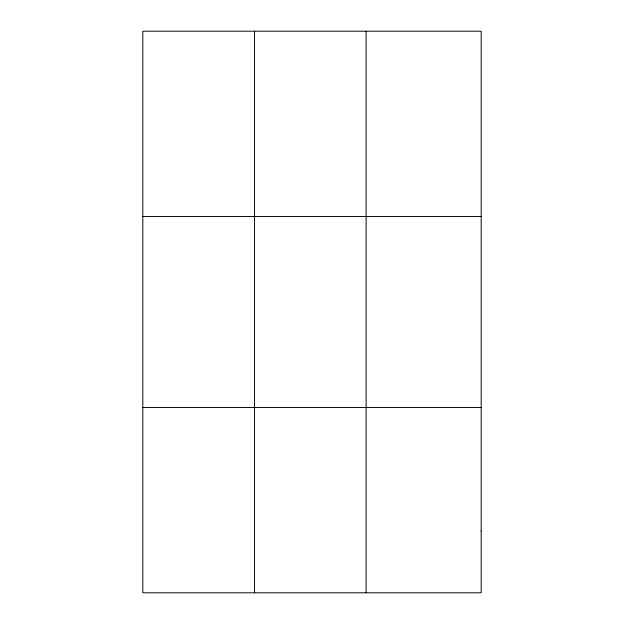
<?xml version="1.0" encoding="UTF-8"?>
<svg xmlns="http://www.w3.org/2000/svg" width="624" height="624" viewBox="0 0 624 624"><rect width="100%" height="100%" fill="white"/><g stroke="black" fill="none" stroke-linecap="round" stroke-linejoin="round"><path stroke-width="0.94" d="M142.834 216.528L481.166 216.528M142.834 407.472L481.166 407.472M366.132 31.2L366.132 592.8M254.483 31.2L254.483 592.8M481.166 531.024L481.166 592.8L142.834 592.8L142.834 31.2L481.166 31.2L481.166 531.024"/></g></svg>
